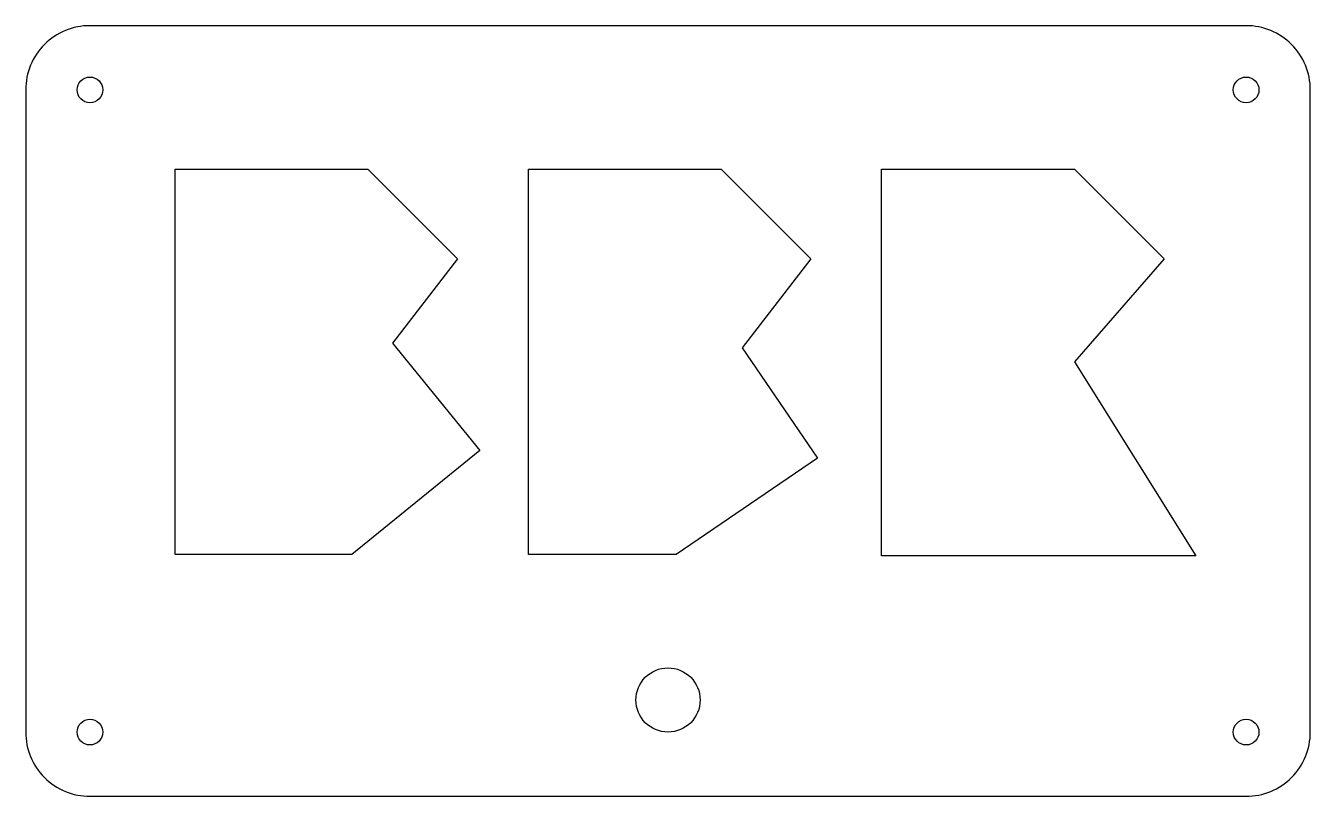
# Model space of a CAD drawing. Header units: millimetres. Extents: x 37 to 237, y -148 to -28.
import ezdxf

# ---------------------------------------------------------------- set-up
doc = ezdxf.new("R2010")
doc.units = ezdxf.units.MM
doc.layers.get('0').update_dxf_attribs({"linetype": 'CONTINUOUS'})

msp = doc.modelspace()

# ---------------------------------------------------------------- linework, layer by layer
msp.add_lwpolyline([(36.74, -37.65), (36.74, -137.65, 0.414214), (46.74, -147.65), (226.74, -147.65, 0.414214), (236.74, -137.65), (236.74, -37.65, 0.414214), (226.74, -27.65), (46.74, -27.65, 0.414214)], format="xyb", close=True)
for points in [[(93.82, -77.11), (107.42, -93.78), (87.53, -110), (60, -110), (60, -50), (90, -50), (103.97, -63.97)], [(160, -95), (138.03, -110), (115, -110), (115, -50), (145, -50), (158.97, -63.97), (148.27, -77.83)], [(200, -80), (218.9, -110.23), (170, -110.23), (170, -50), (200, -50), (213.97, -63.97)]]:
    msp.add_lwpolyline(points, close=True)
for centre, radius in [((46.74, -37.65), 2), ((226.74, -37.65), 2), ((136.74, -132.65), 5), ((46.74, -137.65), 2), ((226.74, -137.65), 2)]:
    msp.add_circle(centre, radius)

doc.saveas('drawing.dxf')
